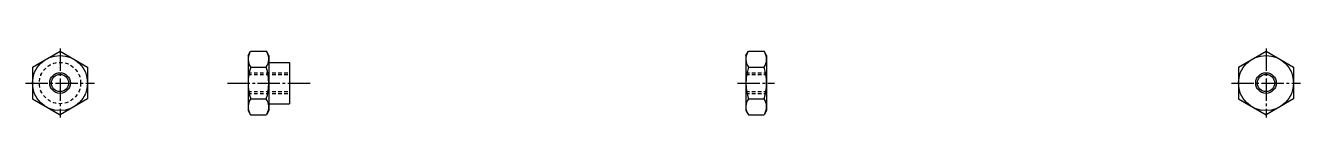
# Model space of a CAD drawing. Extents: x 207 to 399, y 45 to 191.
# Drawn here: x 214.2 to 399.5, y 180.7 to 190.8 of the extents above; entities outside this region: 2.
import ezdxf

# ---------------------------------------------------------------- set-up
doc = ezdxf.new("R2010")
doc.units = 0
doc.header["$LTSCALE"] = 0.25
doc.linetypes.add('CENTER', pattern=[17.5, 13, -1.5, 1.5, -1.5])
doc.linetypes.add('DASHED', pattern=[3.5, 2, -1.5])
doc.layers.get('0').update_dxf_attribs({"linetype": 'CONTINUOUS'})
doc.layers.add('CENTER', color=1, linetype='CENTER')
doc.styles.get("Standard").update_dxf_attribs({"font": 'txt.shx'})

msp = doc.modelspace()

# ---------------------------------------------------------------- linework, layer by layer
for p, q in [((215.21, 188.06), (219.21, 190.37)), ((219.21, 190.37), (223.21, 188.06)), ((246.55, 189.75), (246.89, 190.35)), ((246.55, 189.75), (246.55, 181.75)), ((246.89, 190.35), (249.2, 190.35)), ((249.55, 189.75), (249.2, 190.35)), ((249.55, 189.75), (249.55, 181.75)), ((318.89, 189.75), (319.24, 190.35)), ((318.89, 189.75), (318.89, 181.75)), ((319.24, 190.35), (321.54, 190.35)), ((321.89, 189.75), (321.54, 190.35)), ((321.89, 189.75), (321.89, 181.75)), ((390.47, 188.06), (394.47, 190.37)), ((394.47, 190.37), (398.47, 188.06)), ((215.21, 188.06), (215.21, 183.44)), ((223.21, 188.06), (223.21, 183.44)), ((246.55, 187.75), (246.55, 187.75)), ((246.92, 188.06), (249.18, 188.06)), ((249.55, 188.75), (252.55, 188.75)), ((252.55, 188.75), (252.55, 182.75)), ((318.89, 187.75), (318.89, 187.75)), ((319.26, 188.06), (321.52, 188.06)), ((390.47, 188.06), (390.47, 183.44)), ((398.47, 188.06), (398.47, 183.44)), ((246.55, 185.75), (246.55, 185.75)), ((318.89, 185.75), (318.89, 185.75)), ((215.21, 183.44), (219.21, 181.13)), ((223.21, 183.44), (219.21, 181.13)), ((246.92, 183.44), (249.18, 183.44)), ((319.26, 183.44), (321.52, 183.44)), ((390.47, 183.44), (394.47, 181.13)), ((398.47, 183.44), (394.47, 181.13)), ((246.55, 181.75), (246.89, 181.15)), ((249.55, 181.75), (249.2, 181.15)), ((249.55, 182.75), (252.55, 182.75)), ((318.89, 181.75), (319.24, 181.15)), ((321.89, 181.75), (321.54, 181.15)), ((246.89, 181.15), (249.2, 181.15)), ((319.24, 181.15), (321.54, 181.15))]:
    msp.add_line(p, q)
at = {"color": 3, "linetype": 'DASHED'}
for p, q in [((246.55, 187.25), (252.55, 187.25)), ((318.89, 187.25), (321.89, 187.25)), ((246.55, 187), (252.55, 187)), ((318.89, 187), (321.89, 187)), ((246.55, 184.5), (252.55, 184.5)), ((246.55, 184.25), (252.55, 184.25)), ((318.89, 184.5), (321.89, 184.5)), ((318.89, 184.25), (321.89, 184.25))]:
    msp.add_line(p, q, dxfattribs=at)
for centre, radius in [((219.21, 185.75), 4), ((394.47, 185.75), 4), ((219.21, 185.75), 1.25), ((394.47, 185.75), 1.25)]:
    msp.add_circle(centre, radius)
msp.add_circle((219.21, 185.75), 3, dxfattribs=at)
at = {"color": 3}
for centre in [(219.21, 185.75), (394.47, 185.75)]:
    msp.add_circle(centre, 1.5, dxfattribs=at)
for centre, radius, start, end in [((248.55, 189.22), 2, 150, 215.2644), ((247.55, 189.22), 2, 324.7356, 30), ((320.89, 189.22), 2, 150, 215.2644), ((319.89, 189.22), 2, 324.7356, 30), ((254, 185.75), 7.45, 161.9403, 198.0597), ((242.1, 185.75), 7.45, 341.9403, 18.0597), ((326.34, 185.75), 7.45, 161.9403, 198.0597), ((314.44, 185.75), 7.45, 341.9403, 18.0597), ((248.55, 182.29), 2, 144.7356, 210), ((247.55, 182.29), 2, 330, 35.2644), ((320.89, 182.29), 2, 144.7356, 210), ((319.89, 182.29), 2, 330, 35.2644)]:
    msp.add_arc(centre, radius, start, end)
at = {"layer": 'CENTER', "color": 1, "linetype": 'CENTER'}
for p, q in [((219.21, 190.77), (219.21, 180.74)), ((394.47, 190.77), (394.47, 180.74)), ((214.19, 185.75), (224.23, 185.75)), ((243.55, 185.75), (255.55, 185.75)), ((317.68, 185.75), (323.06, 185.75)), ((389.45, 185.75), (399.48, 185.75))]:
    msp.add_line(p, q, dxfattribs=at)

# ---------------------------------------------------------------- texts
for s, p in [('FJN 3-0.5-3', (205.53, 75.18)), ('FJN0305', (205.53, 45.18))]:
    msp.add_text(s, height=8).set_placement(p)

doc.saveas('drawing.dxf')
